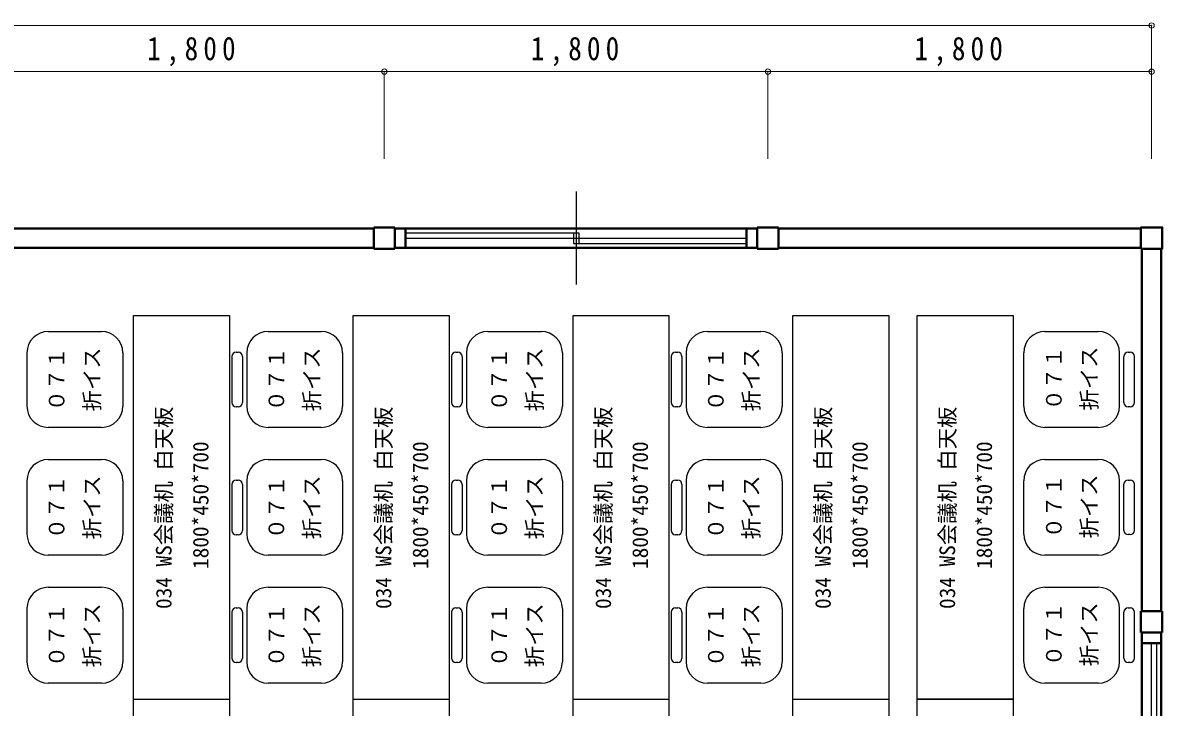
# Model space of a CAD drawing. Units: millimetres at full size, sheet at 1:50. Extents: x -8655 to 8652, y -6913 to 6546.
# Drawn here: x 2009 to 7355, y 3186 to 6397 of the extents above; entities that cross this region are included whole.
import ezdxf
from ezdxf.enums import TextEntityAlignment as Align

# ---------------------------------------------------------------- set-up
doc = ezdxf.new("R2010")
doc.units = ezdxf.units.MM
doc.header["$LTSCALE"] = 50
doc.header["$PDMODE"] = 32
doc.header["$PDSIZE"] = 25
for name, color, linetype, lineweight in [('0-2', 2, 'Continuous', 40), ('0-3', 7, 'Continuous', 25), ('0-F', 4, 'Continuous', 18)]:
    doc.layers.add(name, color=color, linetype=linetype, lineweight=lineweight)
doc.styles.add('ＭＳ ゴシック', font='')
doc.styles.get('ＭＳ ゴシック').set_extended_font_data('MS Gothic')

msp = doc.modelspace()

# ---------------------------------------------------------------- linework, layer by layer
at = {"layer": '0-2', "color": 7, "lineweight": 25}
for p, q in [((4605.47, 5604.71), (4605.47, 5168.46)), ((3805.46, 5411.58), (4617.97, 5411.58)), ((4592.97, 5411.58), (4592.97, 5361.58)), ((4617.97, 5411.58), (4617.97, 5361.58)), ((3805.46, 5386.58), (5405.47, 5386.58)), ((4592.97, 5361.58), (5405.47, 5361.58)), ((7305.47, 1886.58), (7305.47, 3486.58)), ((7330.47, 2674.08), (7330.47, 3486.58))]:
    msp.add_line(p, q, dxfattribs=at)
at = {"layer": '0-2'}
for p, q in [((1955.47, 5431.58), (3655.47, 5431.58)), ((3655.47, 5431.58), (3655.47, 5436.58)), ((3755.47, 5436.58), (3655.47, 5436.58)), ((3755.47, 5431.58), (3755.47, 5436.58)), ((3755.47, 5431.58), (5455.47, 5431.58)), ((3805.47, 5431.58), (3805.47, 5341.58)), ((5405.47, 5431.58), (5405.47, 5341.58)), ((5455.47, 5431.58), (5455.47, 5436.58)), ((5555.47, 5436.58), (5455.47, 5436.58)), ((5555.47, 5431.58), (5555.47, 5436.58)), ((5555.47, 5431.58), (7255.47, 5431.58)), ((1955.47, 5341.58), (3655.47, 5341.58)), ((3655.47, 5336.58), (3755.47, 5336.58)), ((3755.47, 5341.58), (5455.47, 5341.58)), ((5455.47, 5336.58), (5555.47, 5336.58)), ((5555.47, 5341.58), (7255.47, 5341.58)), ((7260.47, 5336.58), (7260.47, 3636.58)), ((7350.47, 5336.58), (7350.47, 3636.58)), ((7260.47, 3636.58), (7255.47, 3636.58)), ((7255.47, 3636.58), (7255.47, 3536.58)), ((7355.47, 3536.58), (7355.47, 3636.58)), ((7260.47, 3536.58), (7255.47, 3536.58)), ((7260.47, 3536.58), (7260.47, 1836.58)), ((7350.47, 3536.58), (7350.47, 1836.58)), ((7260.47, 3486.58), (7350.47, 3486.58))]:
    msp.add_line(p, q, dxfattribs=at)
for points in [[(3655.47, 5431.58), (3655.47, 5341.58), (3655.47, 5336.58)], [(3755.47, 5431.58), (3755.47, 5341.58), (3755.47, 5336.58)], [(5455.47, 5431.58), (5455.47, 5341.58), (5455.47, 5336.58)], [(5555.47, 5431.58), (5555.47, 5341.58), (5555.47, 5336.58)], [(7260.47, 3636.58), (7350.47, 3636.58), (7355.47, 3636.58)], [(7260.47, 3536.58), (7350.47, 3536.58), (7355.47, 3536.58)]]:
    msp.add_lwpolyline(points, dxfattribs=at)
msp.add_lwpolyline([(7255.47, 5336.58), (7355.47, 5336.58), (7355.47, 5436.58), (7255.47, 5436.58)], close=True, dxfattribs=at)
at = {"layer": '0-3'}
for p, q in [((2128.78, 4948.37), (2378.78, 4948.37)), ((3159.84, 4948.37), (3409.84, 4948.37)), ((4190.91, 4948.37), (4440.91, 4948.37)), ((5221.97, 4948.37), (5471.97, 4948.37)), ((6805.4, 4948.37), (7055.4, 4948.37)), ((2028.78, 4848.37), (2028.78, 4598.37)), ((2478.78, 4848.37), (2478.78, 4598.37)), ((2989.84, 4831.37), (2989.84, 4615.25)), ((3009.85, 4851.37), (3019.84, 4851.37)), ((3039.85, 4831.37), (3039.85, 4615.25)), ((3059.84, 4848.37), (3059.84, 4598.37)), ((3509.85, 4848.37), (3509.85, 4598.37)), ((4020.91, 4831.37), (4020.91, 4615.25)), ((4040.91, 4851.37), (4050.91, 4851.37)), ((4070.91, 4831.37), (4070.91, 4615.25)), ((4090.91, 4848.37), (4090.91, 4598.37)), ((4540.91, 4848.37), (4540.91, 4598.37)), ((5051.97, 4831.37), (5051.97, 4615.25)), ((5071.97, 4851.37), (5081.97, 4851.37)), ((5101.97, 4831.37), (5101.97, 4615.25)), ((5121.97, 4848.37), (5121.97, 4598.37)), ((5571.97, 4848.37), (5571.97, 4598.37)), ((6705.4, 4598.37), (6705.4, 4848.37)), ((7155.4, 4598.37), (7155.4, 4848.37)), ((7175.4, 4615.37), (7175.4, 4831.5)), ((7195.4, 4851.5), (7205.4, 4851.5)), ((7225.4, 4615.37), (7225.4, 4831.5)), ((3019.84, 4595.25), (3009.85, 4595.25)), ((4050.91, 4595.25), (4040.91, 4595.25)), ((5081.97, 4595.25), (5071.97, 4595.25)), ((7205.4, 4595.37), (7195.4, 4595.37)), ((2378.78, 4498.37), (2128.78, 4498.37)), ((3409.84, 4498.37), (3159.84, 4498.37)), ((4440.91, 4498.37), (4190.91, 4498.37)), ((5471.97, 4498.37), (5221.97, 4498.37)), ((7055.4, 4498.37), (6805.4, 4498.37)), ((2128.78, 4348.37), (2378.78, 4348.37)), ((3159.84, 4348.37), (3409.84, 4348.37)), ((4190.91, 4348.37), (4440.91, 4348.37)), ((5221.97, 4348.37), (5471.97, 4348.37)), ((6805.4, 4348.37), (7055.4, 4348.37)), ((2028.78, 4248.37), (2028.78, 3998.37)), ((2478.78, 4248.37), (2478.78, 3998.37)), ((2989.84, 4231.37), (2989.84, 4015.25)), ((3009.85, 4251.37), (3019.84, 4251.37)), ((3039.85, 4231.37), (3039.85, 4015.25)), ((3059.84, 4248.37), (3059.84, 3998.37)), ((3509.85, 4248.37), (3509.85, 3998.37)), ((4020.91, 4231.37), (4020.91, 4015.25)), ((4040.91, 4251.37), (4050.91, 4251.37)), ((4070.91, 4231.37), (4070.91, 4015.25)), ((4090.91, 4248.37), (4090.91, 3998.37)), ((4540.91, 4248.37), (4540.91, 3998.37)), ((5051.97, 4231.37), (5051.97, 4015.25)), ((5071.97, 4251.37), (5081.97, 4251.37)), ((5101.97, 4231.37), (5101.97, 4015.25)), ((5121.97, 4248.37), (5121.97, 3998.37)), ((5571.97, 4248.37), (5571.97, 3998.37)), ((6705.4, 3998.37), (6705.4, 4248.37)), ((7155.4, 3998.37), (7155.4, 4248.37)), ((7175.4, 4015.37), (7175.4, 4231.5)), ((7195.4, 4251.5), (7205.4, 4251.5)), ((7225.4, 4015.37), (7225.4, 4231.5)), ((3019.84, 3995.25), (3009.85, 3995.25)), ((4050.91, 3995.25), (4040.91, 3995.25)), ((5081.97, 3995.25), (5071.97, 3995.25)), ((7205.4, 3995.37), (7195.4, 3995.37)), ((2378.78, 3898.37), (2128.78, 3898.37)), ((3409.84, 3898.37), (3159.84, 3898.37)), ((4440.91, 3898.37), (4190.91, 3898.37)), ((5471.97, 3898.37), (5221.97, 3898.37)), ((7055.4, 3898.37), (6805.4, 3898.37)), ((2128.78, 3748.37), (2378.78, 3748.37)), ((3159.84, 3748.37), (3409.84, 3748.37)), ((4190.91, 3748.37), (4440.91, 3748.37)), ((5221.97, 3748.37), (5471.97, 3748.37)), ((6805.4, 3748.37), (7055.4, 3748.37)), ((2028.78, 3648.37), (2028.78, 3398.37)), ((2478.78, 3648.37), (2478.78, 3398.37)), ((3009.85, 3651.37), (3019.84, 3651.37)), ((3059.84, 3648.37), (3059.84, 3398.37)), ((3509.85, 3648.37), (3509.85, 3398.37)), ((4040.91, 3651.37), (4050.91, 3651.37)), ((4090.91, 3648.37), (4090.91, 3398.37)), ((4540.91, 3648.37), (4540.91, 3398.37)), ((5071.97, 3651.37), (5081.97, 3651.37)), ((5121.97, 3648.37), (5121.97, 3398.37)), ((5571.97, 3648.37), (5571.97, 3398.37)), ((6705.4, 3398.37), (6705.4, 3648.37)), ((7155.4, 3398.37), (7155.4, 3648.37)), ((7195.4, 3651.5), (7205.4, 3651.5)), ((2989.84, 3631.37), (2989.84, 3415.25)), ((3039.85, 3631.37), (3039.85, 3415.25)), ((4020.91, 3631.37), (4020.91, 3415.25)), ((4070.91, 3631.37), (4070.91, 3415.25)), ((5051.97, 3631.37), (5051.97, 3415.25)), ((5101.97, 3631.37), (5101.97, 3415.25)), ((7175.4, 3415.37), (7175.4, 3631.5)), ((7225.4, 3415.37), (7225.4, 3631.5)), ((3019.84, 3395.25), (3009.85, 3395.25)), ((4050.91, 3395.25), (4040.91, 3395.25)), ((5081.97, 3395.25), (5071.97, 3395.25)), ((7205.4, 3395.37), (7195.4, 3395.37)), ((2378.78, 3298.37), (2128.78, 3298.37)), ((3409.84, 3298.37), (3159.84, 3298.37)), ((4440.91, 3298.37), (4190.91, 3298.37)), ((5471.97, 3298.37), (5221.97, 3298.37)), ((7055.4, 3298.37), (6805.4, 3298.37)), ((2528.78, 3223.37), (2978.78, 3223.37)), ((3559.84, 3223.37), (4009.84, 3223.37)), ((4590.91, 3223.37), (5040.91, 3223.37)), ((5621.97, 3223.37), (6071.97, 3223.37))]:
    msp.add_line(p, q, dxfattribs=at)
for points in [[(2528.78, 3223.37), (2528.78, 5023.37), (2978.78, 5023.37), (2978.78, 3223.37)], [(3559.84, 3223.37), (3559.84, 5023.37), (4009.84, 5023.37), (4009.84, 3223.37)], [(4590.91, 3223.37), (4590.91, 5023.37), (5040.91, 5023.37), (5040.91, 3223.37)], [(5621.97, 3223.37), (5621.97, 5023.37), (6071.97, 5023.37), (6071.97, 3223.37)]]:
    msp.add_lwpolyline(points, dxfattribs=at)
for points in [[(6205.4, 5023.37), (6655.4, 5023.37), (6655.4, 3223.37), (6205.4, 3223.37)], [(2978.78, 2023.37), (2528.78, 2023.37), (2528.78, 3223.37), (2978.78, 3223.37)], [(4009.84, 2023.37), (3559.84, 2023.37), (3559.84, 3223.37), (4009.84, 3223.37)], [(5040.91, 2023.37), (4590.91, 2023.37), (4590.91, 3223.37), (5040.91, 3223.37)], [(6071.97, 2023.37), (5621.97, 2023.37), (5621.97, 3223.37), (6071.97, 3223.37)], [(6205.4, 3223.37), (6655.4, 3223.37), (6655.4, 2023.37), (6205.4, 2023.37)]]:
    msp.add_lwpolyline(points, close=True, dxfattribs=at)
for centre, radius, start, end in [((2128.78, 4848.37), 100, 90, 180), ((2378.78, 4848.37), 100, 0, 90), ((3159.84, 4848.37), 100, 90, 180), ((3409.84, 4848.37), 100, 0, 90), ((4190.91, 4848.37), 100, 90, 180), ((4440.91, 4848.37), 100, 0, 90), ((5221.97, 4848.37), 100, 90, 180), ((5471.97, 4848.37), 100, 0, 90), ((6805.4, 4848.37), 100, 90, 180), ((7055.4, 4848.37), 100, 0, 90), ((3009.85, 4831.37), 20, 90, 180), ((3019.84, 4831.37), 20, 0, 90), ((4040.91, 4831.37), 20, 90, 180), ((4050.91, 4831.37), 20, 0, 90), ((5071.97, 4831.37), 20, 90, 180), ((5081.97, 4831.37), 20, 0, 90), ((7195.4, 4831.5), 20, 90, 180), ((7205.4, 4831.5), 20, 0, 90), ((2128.78, 4598.37), 100, 180, 270), ((2378.78, 4598.37), 100, 270, 0), ((3009.85, 4615.25), 20, 180, 270), ((3019.84, 4615.25), 20, 270, 0), ((3159.84, 4598.37), 100, 180, 270), ((3409.84, 4598.37), 100, 270, 0), ((4040.91, 4615.25), 20, 180, 270), ((4050.91, 4615.25), 20, 270, 0), ((4190.91, 4598.37), 100, 180, 270), ((4440.91, 4598.37), 100, 270, 0), ((5071.97, 4615.25), 20, 180, 270), ((5081.97, 4615.25), 20, 270, 0), ((5221.97, 4598.37), 100, 180, 270), ((5471.97, 4598.37), 100, 270, 0), ((6805.4, 4598.37), 100, 180, 270), ((7055.4, 4598.37), 100, 270, 0), ((7195.4, 4615.37), 20, 180, 270), ((7205.4, 4615.37), 20, 270, 0), ((2128.78, 4248.37), 100, 90, 180), ((2378.78, 4248.37), 100, 0, 90), ((3159.84, 4248.37), 100, 90, 180), ((3409.84, 4248.37), 100, 0, 90), ((4190.91, 4248.37), 100, 90, 180), ((4440.91, 4248.37), 100, 0, 90), ((5221.97, 4248.37), 100, 90, 180), ((5471.97, 4248.37), 100, 0, 90), ((6805.4, 4248.37), 100, 90, 180), ((7055.4, 4248.37), 100, 0, 90), ((3009.85, 4231.37), 20, 90, 180), ((3019.84, 4231.37), 20, 0, 90), ((4040.91, 4231.37), 20, 90, 180), ((4050.91, 4231.37), 20, 0, 90), ((5071.97, 4231.37), 20, 90, 180), ((5081.97, 4231.37), 20, 0, 90), ((7195.4, 4231.5), 20, 90, 180), ((7205.4, 4231.5), 20, 0, 90), ((3009.85, 4015.25), 20, 180, 270), ((3019.84, 4015.25), 20, 270, 0), ((4040.91, 4015.25), 20, 180, 270), ((4050.91, 4015.25), 20, 270, 0), ((5071.97, 4015.25), 20, 180, 270), ((5081.97, 4015.25), 20, 270, 0), ((7195.4, 4015.37), 20, 180, 270), ((7205.4, 4015.37), 20, 270, 0), ((2128.78, 3998.37), 100, 180, 270), ((2378.78, 3998.37), 100, 270, 0), ((3159.84, 3998.37), 100, 180, 270), ((3409.84, 3998.37), 100, 270, 0), ((4190.91, 3998.37), 100, 180, 270), ((4440.91, 3998.37), 100, 270, 0), ((5221.97, 3998.37), 100, 180, 270), ((5471.97, 3998.37), 100, 270, 0), ((6805.4, 3998.37), 100, 180, 270), ((7055.4, 3998.37), 100, 270, 0), ((2128.78, 3648.37), 100, 90, 180), ((2378.78, 3648.37), 100, 0, 90), ((3159.84, 3648.37), 100, 90, 180), ((3409.84, 3648.37), 100, 0, 90), ((4190.91, 3648.37), 100, 90, 180), ((4440.91, 3648.37), 100, 0, 90), ((5221.97, 3648.37), 100, 90, 180), ((5471.97, 3648.37), 100, 0, 90), ((6805.4, 3648.37), 100, 90, 180), ((7055.4, 3648.37), 100, 0, 90), ((3009.85, 3631.37), 20, 90, 180), ((3019.84, 3631.37), 20, 0, 90), ((4040.91, 3631.37), 20, 90, 180), ((4050.91, 3631.37), 20, 0, 90), ((5071.97, 3631.37), 20, 90, 180), ((5081.97, 3631.37), 20, 0, 90), ((7195.4, 3631.5), 20, 90, 180), ((7205.4, 3631.5), 20, 0, 90), ((2128.78, 3398.37), 100, 180, 270), ((2378.78, 3398.37), 100, 270, 0), ((3009.85, 3415.25), 20, 180, 270), ((3019.84, 3415.25), 20, 270, 0), ((3159.84, 3398.37), 100, 180, 270), ((3409.84, 3398.37), 100, 270, 0), ((4040.91, 3415.25), 20, 180, 270), ((4050.91, 3415.25), 20, 270, 0), ((4190.91, 3398.37), 100, 180, 270), ((4440.91, 3398.37), 100, 270, 0), ((5071.97, 3415.25), 20, 180, 270), ((5081.97, 3415.25), 20, 270, 0), ((5221.97, 3398.37), 100, 180, 270), ((5471.97, 3398.37), 100, 270, 0), ((6805.4, 3398.37), 100, 180, 270), ((7055.4, 3398.37), 100, 270, 0), ((7195.4, 3415.37), 20, 180, 270), ((7205.4, 3415.37), 20, 270, 0)]:
    msp.add_arc(centre, radius, start, end, dxfattribs=at)
at = {"layer": '0-F'}
for p, q in [((7305.47, 6384.1), (-7094.53, 6384.1)), ((7305.47, 6384.1), (7305.47, 5757.76)), ((1905.47, 6167.7), (3705.47, 6167.7)), ((3705.47, 6167.7), (3705.47, 5757.76)), ((3705.47, 6167.7), (5505.47, 6167.7)), ((5505.47, 6167.7), (5505.47, 5757.76)), ((5505.47, 6167.7), (7305.47, 6167.7)), ((7305.47, 6167.7), (7305.47, 5757.76))]:
    msp.add_line(p, q, dxfattribs=at)
for p in [(7305.47, 6384.1), (3705.47, 6167.7), (5505.47, 6167.7), (7305.47, 6167.7)]:
    msp.add_point(p, dxfattribs=at)

# ---------------------------------------------------------------- texts
at = {"layer": '0-3', "color": 4, "style": 'ＭＳ ゴシック'}
for s, p in [('折イス', (7071.59, 4577.95)), ('０７１', (2226.48, 4573.51)), ('折イス', (2392.42, 4573.51)), ('０７１', (3257.55, 4573.51)), ('折イス', (3423.49, 4573.51)), ('０７１', (4303.17, 4573.51)), ('折イス', (4469.11, 4573.51)), ('０７１', (5319.67, 4573.51)), ('折イス', (5485.61, 4573.51)), ('０７１', (6905.65, 4577.95)), ('034 WS会議机 白天板', (2729.12, 3646.79)), ('034 WS会議机 白天板', (3760.18, 3646.79)), ('034 WS会議机 白天板', (4791.24, 3646.79)), ('034 WS会議机 白天板', (5822.31, 3646.79)), ('034 WS会議机 白天板', (6405.74, 3646.79)), ('1800*450*700', (2902.3, 3834.52)), ('1800*450*700', (3933.37, 3834.52)), ('1800*450*700', (4964.43, 3834.52)), ('1800*450*700', (5995.49, 3834.52)), ('1800*450*700', (6578.92, 3834.52)), ('０７１', (2226.48, 3973.51)), ('折イス', (2392.42, 3973.51)), ('０７１', (3257.55, 3973.51)), ('折イス', (3423.49, 3973.51)), ('０７１', (4303.17, 3973.51)), ('折イス', (4469.11, 3973.51)), ('０７１', (5319.67, 3973.51)), ('折イス', (5485.61, 3973.51)), ('０７１', (6905.65, 3977.95)), ('折イス', (7071.59, 3977.95)), ('０７１', (2226.48, 3373.51)), ('折イス', (2392.42, 3373.51)), ('０７１', (3257.55, 3373.51)), ('折イス', (3423.49, 3373.51)), ('０７１', (4303.17, 3373.51)), ('折イス', (4469.11, 3373.51)), ('０７１', (5319.67, 3373.51)), ('折イス', (5485.61, 3373.51)), ('０７１', (6905.65, 3377.95)), ('折イス', (7071.59, 3377.95))]:
    msp.add_text(s, height=73.31, rotation=90, dxfattribs=at).set_placement(p, align=Align.BOTTOM_LEFT)
at = {"layer": '0-F', "color": 7, "char_height": 110, "attachment_point": 7, "style": 'ＭＳ ゴシック'}
for insert in [(2592.97, 6192.7), (4392.97, 6192.7), (6192.97, 6192.7)]:
    msp.add_mtext('\\T1.38;\\W0.85;1,800', dxfattribs=dict(at, insert=insert))

doc.saveas('drawing.dxf')
